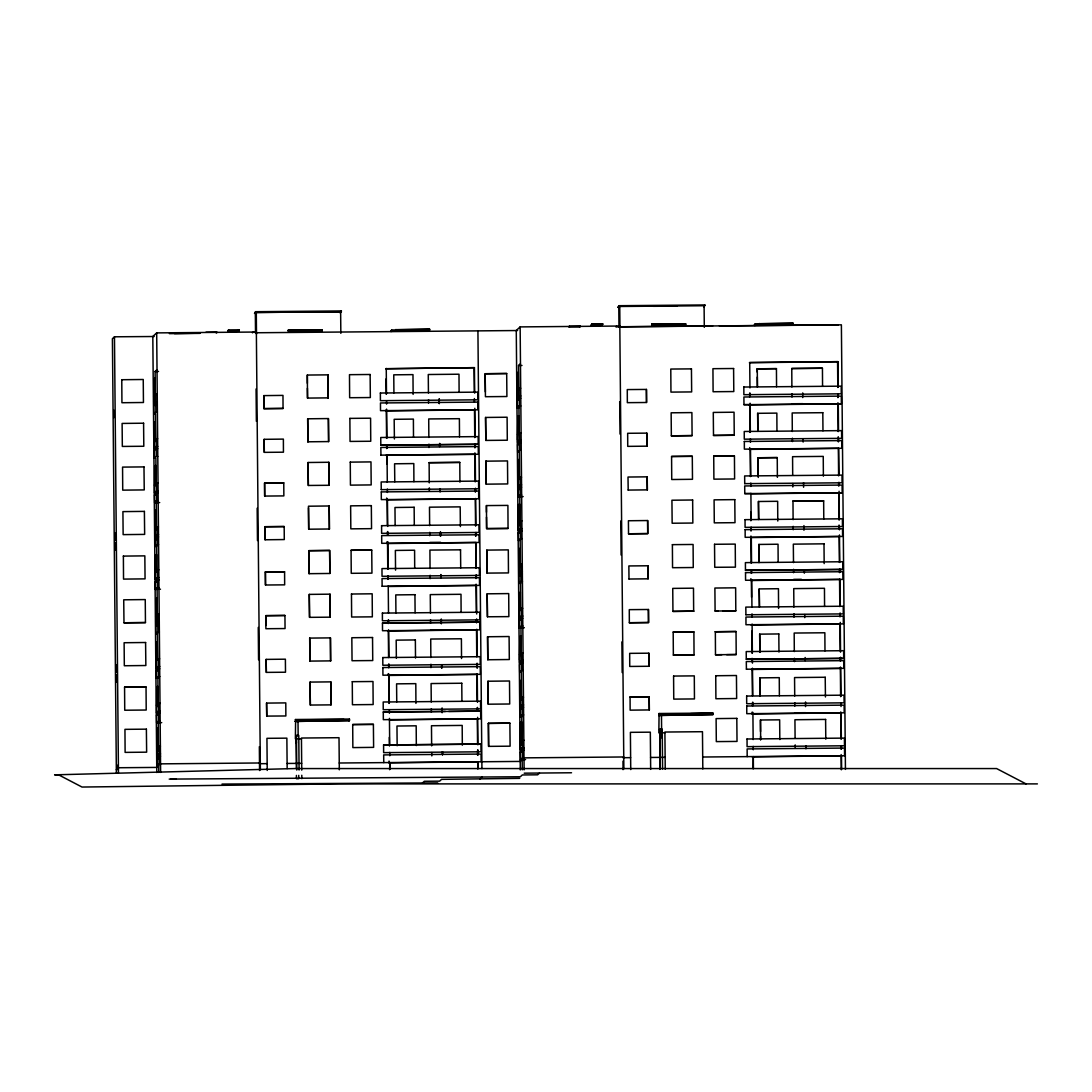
<?xml version="1.0" encoding="UTF-8"?>
<svg xmlns="http://www.w3.org/2000/svg" width="1092" height="1092" viewBox="0 0 1092 1092"><rect width="100%" height="100%" fill="white"/><g stroke="black" fill="none" stroke-linecap="round" stroke-linejoin="round"><path stroke-width="1.5" d="M154.149 336.513L114.469 336.8L112.408 338.725L116.366 773.068M260.36 769.778L256.361 332.023L156.688 332.896L152.812 336.473L156.798 772.522M169.383 333.647L199.972 333.169M155.323 395.249L155.105 371.471L156.934 369.778M113.786 410.06L113.896 417.69M216.011 332.773L216.721 332.118L216.721 332.883M157.234 394.253L155.692 394.267L153.672 396.137L155.201 396.123M227.832 331.326L239.271 330.576L239.271 329.811L228.528 329.907L227.832 331.326L229.293 330.685M153.726 402.129L153.945 378.733L153.74 403.808L155.269 403.794L157.303 401.924L155.76 401.938L153.74 403.808M340.431 311.862L340.431 312.626L341.414 310.947L255.542 311.698L254.559 313.377L256.292 312.476L256.497 334.07M157.316 404.217L155.787 404.231L153.767 406.101L153.835 413.772L155.474 413.65M254.572 313.363L255.528 312.476L341.427 311.711M239.271 329.811L237.824 331.217L239.257 330.589M143.584 423.246L143.803 446.259L122.331 446.437L122.113 423.437L143.639 423.205M153.835 413.772L155.856 411.902L157.385 411.889M252.443 332.842L253.235 332.105M256.361 332.023L255.569 332.76L517.608 330.535M157.63 438.725L156.101 438.738L154.081 440.608L155.61 440.595M154.149 448.28L156.17 446.41L157.698 446.396L155.678 448.266L154.149 448.28L154.341 422.44L154.518 442.151M157.726 448.689L156.197 448.703L154.163 450.573L154.231 458.244L155.883 458.135L156.129 483.592M288.233 330.275L322.195 329.77L321.976 330.74L288.261 331.026L288.233 330.275L322.195 329.77M288.261 331.026L322.195 330.535M143.98 466.953L144.24 489.912L122.727 490.144L122.563 467.103L144.035 466.912M154.231 458.244L156.265 456.374L157.726 456.429M339.68 312.612L341.414 310.947M158.04 483.196L156.511 483.21L154.477 485.08L156.019 485.066M154.559 492.751L156.579 490.881L158.108 490.868L156.088 492.738L154.559 492.751L154.736 466.147L154.928 485.858M159.691 502.579L154.641 502.716L154.573 495.058L156.593 493.188L158.135 493.175M114.906 532.746L115.015 540.376M263.759 395.618L263.923 408.613L283.046 408.476L282.978 395.4L263.759 395.618L263.882 408.654L283.101 408.435M144.39 511.438L144.649 534.398L123.137 534.63L122.918 511.616L144.444 511.384M154.641 502.716L156.661 500.846L158.135 500.9M115.001 542.71L115.097 550.354M307.357 383.306L307.33 375.047L328.037 374.856L328.201 397.911L328.037 374.856M158.436 526.904L156.907 526.917L154.887 528.787L156.415 528.774M154.928 534.015L155.146 510.619L154.955 536.459L156.484 536.445L158.504 534.575L156.975 534.589L154.955 536.459M156.92 570.229L156.688 544.744L156.579 546.409L155.037 546.423L154.968 538.765L157.002 536.895L158.531 536.882M307.398 388.233L307.494 398.089L328.242 397.87M264.155 439.325L283.374 439.107L283.442 452.197L264.278 452.361L264.155 439.325L264.332 452.32M155.037 546.423L157.071 544.553L158.531 544.608M402.347 330.671L402.334 329.907L391.605 330.002L390.909 331.422L392.369 330.78M390.909 331.422L396.969 330.74M396.642 330.303L395.659 329.729L429.62 329.224L429.402 330.207L413.404 330.33M395.686 330.48L429.634 329.989M401.638 330.562L402.334 329.907M307.685 418.796L307.889 441.796L307.685 418.796L328.433 418.564L328.637 441.577L307.889 441.796M155.269 571.73L157.303 569.86L158.831 569.847M370.133 374.542L370.338 397.543L349.645 397.72L349.481 374.679L370.188 374.488M155.351 579.402L157.371 577.532L158.9 577.518L156.879 579.388L155.351 579.402L155.555 555.091L155.706 571.525M156.893 581.681L158.927 579.811L157.385 579.825L155.364 581.695L155.433 589.366L160.483 589.216M474.433 367.663L385.94 368.727L474.433 367.663L474.665 393.147M395.659 329.729L429.62 329.224M155.433 589.366L157.453 587.496L158.927 587.551M123.983 622.768L145.454 622.577L145.25 599.576L123.724 599.808L123.983 622.768L145.454 622.577M264.673 496.068L264.605 482.992L283.77 482.814L283.852 495.904L264.673 496.068L264.564 483.033L283.729 482.869M328.596 441.618L328.392 418.618M308.08 462.503L308.34 485.462L329.047 485.285L328.829 462.271L308.08 462.503L308.34 485.462M159.241 614.318L157.698 614.332L155.678 616.202L157.207 616.188M155.733 622.194L155.951 598.798L155.746 623.873L157.289 623.86L159.309 621.99L157.767 622.003L155.746 623.873M328.829 462.271L329.047 485.285M157.48 633.729L155.842 633.838L155.774 626.18L157.794 624.31L159.323 624.296M116.107 664.632L116.216 672.276M145.591 642.56L145.85 665.519L124.324 665.751L124.119 642.738L145.632 642.505M155.842 633.838L157.862 631.968L159.391 631.954M116.202 674.597L116.312 682.241M265.083 539.776L265.001 526.699L284.179 526.521L284.289 539.557L265.083 539.776L264.96 526.74L284.125 526.576M380.821 445.167L478.228 444.28L478.16 436.609L380.753 437.496L380.821 445.167L478.2 444.308M124.57 687.168L146.041 686.991L146.205 710.032L124.734 710.223L124.57 687.168L146.041 686.991M156.088 660.687L158.108 658.817L159.637 658.804M380.917 455.132L478.323 454.245L478.255 446.587L380.835 447.461L380.944 455.105M623.86 768.904L619.819 326.03L520.147 326.904L516.27 330.48L520.283 769.942M156.129 665.915L156.347 642.519L156.156 668.345L157.685 668.331L159.719 666.461L158.176 666.475L156.156 668.345M329.224 505.978L329.388 529.033L329.224 505.978L308.476 506.21L308.695 529.211L308.49 507.848M386.281 455.077L475.225 454.313L475.47 481.476M157.89 678.2L156.252 678.323L156.183 670.652L158.204 668.782L159.732 668.768M265.37 571.976L284.589 571.771L284.657 584.848L265.493 585.012L265.37 571.976L284.534 571.812M156.252 678.323L158.272 676.453L159.746 676.494M265.493 585.012L265.424 571.935M308.886 550.682L329.634 550.464L329.852 573.464L309.091 573.682L308.886 550.682L329.634 550.464L329.852 573.464M506.688 373.519L485.176 373.737L485.435 396.71L506.906 396.519L506.688 373.519L485.176 373.737L485.339 391.823M381.231 489.639L478.637 488.752L478.569 481.094L381.163 481.968L381.258 489.612M477.818 402.143L477.887 409.8L380.507 410.66L380.466 402.962L477.846 402.115M518.782 389.257L518.563 365.479L520.393 363.786M474.815 409.828L385.558 410.906M371.335 505.664L371.539 528.664L350.832 528.842L350.628 505.842L371.376 505.623M158.517 703.289L156.497 705.159L158.026 705.145L160.046 703.275L158.517 703.289L158.586 710.947L156.566 712.817L156.757 686.991L156.934 706.701M569.437 326.221L568.741 326.877L580.18 326.904L580.166 326.126L569.437 326.221L569.451 326.986M429.265 482.855L429.129 462.653L459.787 462.394L459.923 482.159M309.091 573.682L308.94 550.641M161.712 722.645L156.647 722.795L156.579 715.123L158.599 713.253L160.142 713.24M579.47 326.781L580.166 326.126M146.383 729.197L146.642 752.17L125.116 752.388L124.952 729.347L146.424 729.156M485.571 417.458L485.831 440.417L507.302 440.226L507.098 417.226L485.571 417.458L485.831 440.417M156.647 722.795L158.681 720.925L160.21 720.911M520.679 388.261L519.15 388.274L517.13 390.144L518.659 390.131M592.751 324.693L591.291 325.334L591.987 323.915L602.729 323.833L602.033 325.239L601.269 325.252L602.729 323.833M591.291 325.334L591.973 324.706M517.185 396.137L517.403 372.741L517.198 397.816L518.727 397.802L520.761 395.932L519.219 395.946L517.198 397.816M116.339 769.655L118.414 767.744L156.743 767.417L158.709 765.601L158.763 772.413M704.872 304.955L703.89 306.634L704.872 304.955L619 305.705L618.017 307.384M117.076 769.683L117.062 765.055M518.932 407.671L517.294 407.78L517.212 400.122L519.246 398.252L520.775 398.239M704.886 305.719L618.987 306.483L618.031 307.371L619.751 306.483L619.942 326.412M284.944 615.519L285.053 628.555L265.888 628.719L265.82 615.642L284.985 615.478L265.765 615.683L265.861 625.457M309.282 594.389L309.541 617.349L330.248 617.171L330.03 594.171L309.282 594.389L309.541 617.349M517.294 407.78L519.314 405.91L520.788 405.965M459.787 462.394L429.074 462.708M414.141 507.316L414.305 525.402M160.442 746.218L158.913 746.232L156.879 748.102L158.422 748.088M371.73 550.136L371.949 573.136L351.242 573.314L351.078 550.272L371.785 550.095L351.037 550.313M616.693 326.126L615.888 326.863L712.653 326.017M156.907 751.801L157.125 728.391L156.948 755.76L158.49 755.746L160.51 753.876L158.982 753.889L156.948 755.76M619.819 326.03L619.028 326.767L841.386 324.829L845.44 769.41M330.03 594.171L330.248 617.171M158.558 764.182L158.572 765.724L157.043 765.738L156.975 758.066L158.995 756.196L160.538 756.183M266.175 659.391L266.339 672.385L285.503 672.222L285.381 659.186L266.175 659.391L266.339 672.385M485.967 461.165L507.493 460.933L507.698 483.933L486.186 484.166L485.967 461.165L486.186 484.166M157.043 765.738L159.063 763.868L260.292 762.967L259.5 763.704L267.171 763.636M517.54 434.616L519.56 432.76L521.089 432.746M517.581 439.844L517.799 416.448L517.608 442.287L519.137 442.274L521.157 440.404L519.628 440.417L517.608 442.287M519.601 479.306L519.355 452.115L517.69 452.265L517.622 444.594L519.642 442.724L521.184 442.71M330.644 660.878L309.896 661.097L309.678 638.097L330.439 637.878L330.603 660.919L330.439 637.878M651.692 325.047L651.91 324.078L685.653 323.778L685.435 324.761L671.116 324.87M685.653 324.542L651.706 325.034L652.675 324.856M517.69 452.265L519.724 450.395L521.253 450.382M475.634 498.785L386.363 499.849M382.104 586.254L479.524 585.367L479.456 577.709L382.036 578.583L382.145 586.227M309.896 661.097L309.732 638.056M266.571 703.098L266.735 716.093L285.858 715.97L285.79 702.893L266.571 703.098L266.735 716.093M486.445 512.203L486.431 505.582L507.903 505.405L508.053 528.446L486.595 528.637L486.486 517.13M651.692 324.283L685.653 323.778M519.969 477.231L517.936 479.101L519.478 479.088L521.498 477.218L519.969 477.231L520.038 484.889L518.004 486.759L518.195 460.155L518.386 479.879M523.15 496.587L518.099 496.737L518.031 489.066L520.051 487.196L521.594 487.182M310.087 682.091L310.346 705.05L331.04 704.872L330.835 681.872L310.087 682.091L310.346 705.05M460.537 549.863L460.715 567.936M518.099 496.737L520.12 494.867L521.594 494.908M382.473 623.027L382.514 630.726L479.92 629.852L479.852 622.181L382.446 623.054L387.483 623.013M479.019 534.793L479.101 542.465L381.722 543.311L381.681 535.612L479.06 534.766M414.946 594.731L415.11 612.817M372.536 637.551L372.741 660.551L352.047 660.728L351.829 637.728L372.577 637.51M476.03 542.492L386.759 543.557L387.073 541.728M646.437 389.421L646.505 402.498L627.34 402.661L627.272 389.585L646.437 389.421L646.56 402.457M330.835 681.872L330.999 704.913M301.447 738.793L295.386 738.847L295.618 719.505L349.454 719.041L349.467 720.57L295.222 721.43L349.467 720.57M508.053 528.446L486.636 528.596L486.431 505.582M486.786 550.109L508.299 549.877L508.462 572.918L486.991 573.109L486.786 550.109L487.046 573.068M521.894 520.925L520.365 520.939L518.345 522.809L519.874 522.795M518.386 528.037L518.604 504.627L518.413 530.466L519.942 530.453L521.962 528.583L520.434 528.596L518.413 530.466M691.441 368.919L691.659 391.919L670.952 392.11L670.788 369.055L691.495 368.878M299.085 770.051L298.771 735.366L296.055 735.776L296.355 768.809M479.333 567.772L479.402 575.429L382.023 576.289L381.982 568.591L479.361 567.731M520.147 540.322L518.495 540.444L518.427 532.773L520.447 530.903L521.99 530.889M518.495 540.444L520.529 538.574L521.99 538.615M761.206 324.733L754.367 325.43L755.063 324.01L761.192 323.969M415.356 639.98L415.52 658.053M793.079 324.01L759.145 324.488L759.117 323.737L793.079 323.246L792.096 324.215M476.426 585.435L388.834 586.486M760.1 324.31L754.367 324.665M646.833 433.128L646.901 446.205L646.833 433.128L627.668 433.292L627.736 446.369L646.955 446.164M349.454 719.041L349.044 720.952M487.182 593.816L487.442 616.775L508.858 616.625L508.708 593.584L487.182 593.816L487.442 616.775M522.29 563.868L520.747 563.882L518.727 565.752L520.27 565.738M733.592 368.55L733.797 391.55L713.103 391.741L712.939 368.687L733.633 368.509M352.702 724.542L373.396 724.365L373.614 747.365L352.853 747.597L352.702 724.542L373.396 724.365M518.796 572.508L519.014 549.099L518.796 573.409L520.338 573.396L522.358 571.525L520.829 571.539L518.796 573.409M520.543 583.264L518.891 583.387L518.823 575.716L520.843 573.846L522.372 573.832M671.348 435.817L692.096 435.585L691.891 412.585L671.143 412.803L671.348 435.817L692.055 435.626M759.117 323.737L793.079 323.246M518.891 583.387L520.911 581.517L522.454 581.504M479.852 622.181L390.84 622.986M383.251 712.011L480.671 711.124L480.739 718.795L383.319 719.669L383.292 711.984L445.372 711.465M757.247 372.126L757.275 368.796L776.439 368.632L776.562 386.759M476.822 629.907L387.564 630.971M628.132 490.076L647.351 489.871L647.228 476.835L628.009 477.04L628.187 490.035M671.58 456.47L692.287 456.292L692.492 479.292L671.744 479.524L671.58 456.47L692.287 456.292M776.439 368.632L757.22 368.85M487.578 636.759L509.09 636.527L509.309 659.527L487.783 659.759L487.578 636.759L487.783 659.759M647.31 489.912L647.187 476.876M522.699 608.34L521.157 608.353L519.137 610.223L520.666 610.21L520.543 582.937M743.966 404.668L841.372 403.794L841.304 396.123L743.898 396.997L743.966 404.668L749.33 404.627M713.499 435.449L734.247 435.217L734.042 412.216L713.281 412.435L713.499 435.449L734.193 435.258M519.205 617.881L521.225 616.011L522.768 616.011L520.734 617.867L519.205 617.881L519.41 592.806L519.574 610.892M383.551 744.976L480.971 744.102L481.012 751.801L383.633 752.647L383.592 744.949L480.93 744.13M524.351 627.709L519.301 627.859L519.232 620.188L521.253 618.318L522.781 618.304M791.891 387.005L791.768 368.495L822.44 368.222L822.563 386.336M519.301 627.859L521.321 625.989L522.85 625.975M461.766 683.278L461.93 701.364M757.793 431.395L757.671 413.281L757.834 431.354M628.528 533.783L647.747 533.578L647.638 520.543L628.419 520.747L628.528 533.783L647.706 533.619L647.638 520.543M477.231 674.378L387.974 675.443M713.69 456.142L734.438 455.924L734.602 478.965L713.895 479.156L713.731 456.101L734.384 455.965M383.756 762.585L383.674 754.913L481.053 754.067L481.135 761.738M487.988 681.231L488.247 704.19L509.705 703.999L509.5 680.998L487.988 681.231L488.247 704.19M523.095 652.811L521.567 652.825L519.546 654.695L521.075 654.681M749.399 362.735L837.892 361.67L838.124 387.155M519.587 659.923L519.806 636.527L519.615 662.366L521.143 662.353L523.164 660.483L521.635 660.496L519.615 662.366M692.642 500.04L692.847 523.041L672.153 523.232L671.935 500.218L692.683 500M523.191 662.776L521.662 662.789L519.628 664.659L519.71 672.331L521.348 672.208M480.548 701.187L480.617 708.858L383.237 709.704L383.196 702.006L480.576 701.16M519.71 672.331L521.73 670.461L523.191 670.502M477.641 718.85L390.049 719.915M647.993 565.82L648.116 578.856L648.047 565.779L628.869 565.943L628.992 578.978M744.689 483.647L842.068 482.8L842.028 475.102L744.648 475.948L744.717 483.62M822.808 412.735L822.972 430.821M422.467 782.978L424.297 781.285L439.639 781.149L441.591 779.347L519.696 778.364M488.574 746.409L488.411 723.354L509.882 723.177L510.1 746.177L488.629 746.368L488.411 723.354M758.203 475.866L758.039 457.794L777.245 457.589L777.381 477.34M734.793 499.672L734.998 522.672L714.291 522.863L714.086 499.849L734.834 499.631M523.505 697.283L521.976 697.297L519.942 699.167L521.485 699.153M744.771 493.611L842.191 492.738L842.109 485.066L744.703 485.954L744.771 493.611L750.136 493.57M437.728 782.923L222.031 784.07M520.024 706.838L522.044 704.968L523.573 704.954L521.553 706.824L520.024 706.838L520.215 680.998L520.379 699.071M521.758 716.693L520.106 716.802L520.038 709.131L522.058 707.261L523.6 707.247M509.882 723.177L488.37 723.409M520.106 716.802L522.126 714.932L523.669 714.919M758.476 501.46L758.64 519.533L758.435 501.501L777.654 501.296L777.777 521.048M388.766 762.858L478.037 761.793L478.091 768.604M629.347 622.74L648.566 622.522L648.443 609.486L648.512 622.563L629.347 622.74L629.279 609.65L648.443 609.486M841.591 430.657L841.659 438.329L744.28 439.175L744.239 431.477L841.618 430.63M479.934 779.006L482.009 777.094M522.358 740.239L520.338 742.11L521.88 742.096L523.901 740.226L522.358 740.239L522.44 747.911L520.406 749.781L520.584 722.413L520.365 745.809M749.412 449.385L838.683 448.321M520.434 752.074L522.454 750.204L523.983 750.19L521.962 752.06L520.434 752.074L520.502 759.745L522.031 759.732M672.945 611.411L693.707 611.179L672.945 611.411L672.74 588.397L693.488 588.178L693.652 611.233M823.655 500.873L792.942 501.187L823.655 500.873L823.778 519M520.502 759.745L522.522 757.875L623.75 756.974L622.959 757.712L630.63 757.643M525.552 759.595L522.14 759.622L520.202 761.424L339.243 763.008M758.995 562.517L758.872 544.403L759.036 562.476M648.839 653.193L648.907 666.27L629.743 666.448L629.674 653.357L648.839 653.193L648.962 666.229M673.191 632.063L693.898 631.886L694.048 654.941L673.355 655.118L673.191 632.063L693.898 631.886M524.215 773.177L571.525 772.767M745.467 570.297L842.888 569.423L842.819 561.752L745.399 562.626L745.467 570.297L842.847 569.451M539.475 773.122L537.633 774.815L522.304 774.951L520.338 776.767L169.205 779.101M735.803 610.865L735.639 587.81L714.891 588.042L715.096 611.042L735.844 610.81L723.068 610.974M673.355 655.118L694.102 654.886M649.235 696.901L630.029 697.119L649.235 696.901L649.317 709.977L649.194 696.942M759.227 588.916L759.445 606.947L759.227 588.916L778.446 588.711L778.582 608.462M736.035 631.517L715.287 631.749L736.035 631.517L736.199 654.572L726.644 654.654M745.877 614.769L843.297 613.895L843.215 606.224L745.809 607.097L745.918 614.741M823.996 543.871L824.173 563.595M839.489 536.5L750.218 537.578M715.342 631.695L715.492 654.75L736.254 654.518M712.926 714.577L658.681 715.437L712.926 714.577L712.912 713.049L659.077 713.513L658.845 732.855L664.905 732.814M759.814 652.238L759.691 634.111L759.855 652.183M659.868 769.423L659.923 729.401L662.23 729.388L662.585 769.027M659.513 729.784L662.23 729.388M746.286 659.24L843.693 658.367L843.625 650.695L746.218 651.583L746.286 659.24L843.666 658.394M778.814 633.988L778.978 652.06M839.871 579.442L750.613 580.507L750.914 578.678M746.382 669.219L843.788 668.331L843.72 660.66L746.3 661.547L746.409 669.178M712.912 713.049L690.622 713.622M760.209 695.945L760.087 677.818L760.25 695.891M843.283 616.216L843.352 623.887L745.972 624.733L745.932 617.048L843.311 616.188M746.71 706.019L844.13 705.145L844.198 712.803L746.778 713.69L746.751 705.992M736.813 718.413L737.018 741.427L716.311 741.604L716.106 718.604L736.854 718.372M840.28 623.914L751.023 624.993M760.537 731.544L760.469 719.997L779.647 719.833L779.824 739.543M825.211 677.299L825.443 696.969M840.69 668.386L751.419 669.464M747.174 756.633L747.133 748.935L844.512 748.075L844.58 755.746M825.607 719.464L825.784 739.188M841.099 712.871L751.828 713.936L752.142 712.107M298.007 721.048L296.874 721.061L298.007 721.048L298.157 735.407L296.956 735.421L298.089 735.394M661.465 715.055L660.332 715.069L661.465 715.055L661.615 729.415M653.371 306.306L676.944 306.101M591.291 324.57L602.729 324.597M719.437 325.948L838.26 324.911M230.835 331.436L236.964 331.381L231.695 332.036M205.978 332.214L216.721 332.118M174.447 333.592L199.754 333.374M837.892 361.67L749.713 362.435L749.945 387.919M518.563 365.479L521.976 365.451M155.105 371.471L158.517 371.444M791.727 368.536L822.399 368.263M121.717 379.729L143.243 379.497L143.448 402.498L121.935 402.73L121.772 379.688M517.212 400.122L518.755 400.109M792.096 403.767L802.825 403.671M841.345 403.822L749.016 404.914M757.63 413.322L776.849 413.104L776.958 431.231M822.849 412.694L792.178 412.967L792.301 431.49M517.622 444.594L519.164 444.58M777.245 457.589L758.08 457.753L758.258 477.463M520.038 484.889L521.567 484.875L519.546 486.745L518.004 486.759M518.031 489.066L519.56 489.052M154.573 495.058L156.101 495.045M842.15 492.765L751.501 493.843M414.196 507.275L394.976 507.493L395.14 525.566M308.695 529.211L329.443 528.992M518.427 532.773L519.969 532.76M154.968 538.765L156.511 538.752M429.852 542.41L440.581 542.315M758.831 544.444L778.036 544.226L778.159 562.353M824.051 543.83L793.324 544.144L793.502 562.612M460.592 549.822L429.92 550.081L430.043 568.604M518.823 575.716L520.352 575.702M628.951 579.033L648.17 578.815M793.693 579.374L801.364 579.306M414.987 594.69L395.768 594.908L395.932 612.981M715.096 611.042L718.29 611.015M519.232 620.188L520.761 620.174M155.774 626.18L157.303 626.166M430.644 629.825L441.386 629.743M759.65 634.152L778.855 633.947M415.397 639.939L396.191 640.144L396.355 658.217M715.492 654.75L721.867 654.695M156.183 670.652L157.712 670.638M760.046 677.859L779.265 677.654L779.374 695.768M825.265 677.258L794.553 677.559L794.717 696.041M461.807 683.237L431.094 683.551L431.258 702.033M158.586 710.947L160.114 710.933L158.094 712.803L156.566 712.817M520.038 709.131L521.567 709.117M448.73 711.438L480.63 711.151M649.358 709.937L630.139 710.155L630.07 697.065M156.579 715.123L158.122 715.11M794.921 712.789L805.65 712.694M295.209 719.887L343.994 719.464M825.648 719.423L794.935 719.737L795.099 738.219M522.44 747.911L523.969 747.897L521.949 749.767L520.406 749.781M156.975 758.066L158.504 758.053M650.559 757.466L665.124 757.343M702.702 757.015L845.317 755.773M752.224 756.879L841.482 755.801L841.618 769.437M287.1 763.458L301.679 763.335M170.898 779.156L176.017 779.115M1037.4 783.892L339.571 783.892L82.009 787.045L58.627 774.842L54.6 774.842L294.744 768.563L996.6 768.563L1026.03 783.892M662.093 735.312L662.066 734.029L662.039 735.394M659.8 735.326C659.691 731.435 659.773 739.83 659.8 735.735M296.341 741.318L296.301 740.035L296.273 741.4M296.287 741.809L296.328 743.092L296.341 741.714M838.178 393.953L838.219 397.352M838.274 404.149L838.519 431.326M838.588 438.124L838.615 441.523M838.683 448.307L838.929 475.498M838.997 482.295L839.025 485.694M839.079 491.263L839.325 519.669M839.393 526.467L839.42 529.852M839.475 534.957L839.721 562.134M839.775 568.932L839.816 572.331M839.871 579.129L840.117 606.306M840.185 613.103L840.212 616.502M840.267 622.385L840.54 652.17M840.594 657.275L840.622 660.674M840.676 667.471L840.949 696.341M841.004 703.139L841.031 706.538M841.099 713.335L841.331 738.82M841.4 745.618L841.427 749.016M837.578 361.971L837.81 387.455M837.864 394.239L837.892 397.638M837.946 402.743L838.206 431.613M838.246 436.718L838.301 441.81M838.356 448.607L838.615 475.784M838.67 482.582L838.697 485.981M838.765 492.779L839.011 519.956M839.066 525.061L839.093 528.46M839.175 536.95L839.407 562.435M839.461 569.232L839.489 572.617M839.557 579.415L839.803 606.606M839.871 613.39L839.898 616.789M839.953 623.587L840.212 650.777M840.267 657.561L840.294 660.96M840.362 667.157L840.622 696.641M840.772 711.929L841.017 739.107M841.072 745.904L841.113 749.303M841.154 754.572L841.29 769.737M823.382 476.167L823.245 456.401L792.574 456.674L792.696 475.197M824.569 606.429L824.46 588.301L793.734 588.615L793.898 607.097M824.979 650.9L824.856 632.773L794.184 633.046L794.307 651.569M802.729 392.929L802.729 397.584M803.152 438.943L803.139 442.055M803.548 482.65L803.589 487.25M803.944 525.593L803.944 530.234M804.354 570.079L804.326 573.191M804.749 614.55L804.736 617.663M805.145 657.493L805.132 660.605M805.555 701.965L805.541 706.606M805.951 745.672L805.937 748.784M792.86 323.45L792.86 324.215M792 393.68L791.987 397.092M792.41 438.165L792.396 441.564M792.819 483.551L792.806 486.95M792.983 501.146L793.106 519.669M793.215 526.344L793.202 529.743M793.611 569.287L793.584 572.699M794.007 613.772L793.993 617.171M794.416 658.244L794.444 661.602M794.826 702.716L794.812 706.114M795.208 744.894L795.194 748.293M759.336 323.532L759.349 324.297M757.275 368.796L757.438 386.882M760.469 719.997L760.66 739.707M757.302 377.068L757.384 386.923M760.578 736.472L760.605 739.762M755.063 324.01L755.063 324.788M749.986 393.024L750.027 396.423M750.081 403.207L750.341 432.091M750.409 438.888L750.436 442.287M750.504 449.085L750.75 476.262M750.818 483.06L750.846 486.459M750.9 493.256L751.159 520.434M751.214 527.231L751.241 530.63M751.31 537.428L751.542 562.912M751.596 569.696L751.637 573.095M751.692 579.893L751.938 607.07M752.006 613.868L752.033 617.267M752.101 624.064L752.361 652.948M752.429 659.745L752.456 663.144M752.497 668.236L752.757 695.413M752.811 702.211L752.838 705.609M752.907 712.407L753.152 739.584M753.221 746.382L753.248 749.781M753.412 768.509L753.303 756.579L753.098 768.795M749.672 393.311L749.699 396.71M749.781 405.214L750.027 432.391M750.177 449.372L750.436 476.562M750.764 512.23L750.832 520.734M750.9 527.518L750.927 530.917M750.968 536.022L751.228 563.199M751.282 569.997L751.31 573.396M751.378 580.193L751.528 597.174M751.842 631.149L752.047 653.234M752.088 658.34L752.115 661.738M752.183 668.522L752.429 695.713M752.497 702.511L752.524 705.91M749.726 447.556L749.74 449.099M704.094 305.746L704.299 327.341M702.811 768.945L702.47 731.708L664.905 732.036L665.233 769.273M685.421 323.983L685.435 324.761M661.807 729.77L661.888 738.028M659.923 729.401L660.291 769.041M659.077 713.513L659.09 715.055M651.91 324.078L651.924 324.843M650.668 769.396L650.327 732.172L630.398 732.336L630.739 769.573M619 305.705L619 306.47M619.71 401.72L620.01 434.084M620.802 520.952L621.102 555.023M621.894 641.891L622.181 672.549M622.986 761.124L623.068 769.642M618.795 307.371L618.973 327.3M602.02 324.474L602.033 325.239M591.987 323.915L592 324.693M520.147 326.904L524.105 769.846M519.15 388.274L519.219 395.946M519.246 398.252L519.314 405.91M519.56 432.76L519.628 440.417M519.642 442.724L519.724 450.395M520.051 487.196L520.12 494.867M520.365 520.939L520.434 528.596M520.447 530.903L520.529 538.574M520.747 563.882L520.829 571.539M520.843 573.846L520.911 581.517M521.157 608.353L521.225 616.011M521.253 618.318L521.321 625.989M521.567 652.825L521.635 660.496M521.662 662.789L521.73 670.461M521.976 697.297L522.044 704.968M522.058 707.261L522.126 714.932M522.454 750.204L522.522 757.875M518.932 406.251L519.191 433.428M519.246 440.226L519.273 443.625M519.669 486.104L519.696 489.503M519.765 496.287L519.997 521.771M520.051 528.569L520.079 531.968M520.161 540.458L520.393 565.943M520.447 571.048L520.475 574.433M520.857 616.912L520.884 620.311M520.952 627.108L521.198 654.285M521.266 661.083L521.293 664.482M521.362 671.28L521.607 698.457M521.662 705.255L521.703 708.653M521.758 715.437L522.003 742.628M522.058 747.72L522.085 751.119M522.167 759.609L522.249 769.833M518.918 406.128L518.823 407.766M520.406 581.831L520.42 583.374M521.744 715.151L521.648 716.789M518.441 390.008L518.277 371.935L518.058 395.331M518.837 433.715L518.673 415.642L518.413 434.111M519.26 479.06L519.082 459.35L518.823 479.456M519.642 521.894L519.478 503.822L519.246 525.58M520.051 566.366L519.888 548.293L519.628 566.762M520.447 610.073L520.283 592L520.024 610.469M520.87 655.432L520.679 635.708L520.42 654.176M521.266 699.904L521.089 680.179L520.829 698.662M521.648 741.304L521.471 721.594L521.253 744.99M477.927 330.821L481.927 768.577M474.802 408.299L475.075 437.319M475.129 444.103L475.157 447.502M475.539 488.274L475.566 491.673M475.621 498.471L475.88 525.648M475.935 532.446L475.962 535.844M476.03 542.642L476.262 568.127M476.33 574.924L476.358 578.323M476.412 585.107L476.685 613.991M476.726 619.096L476.754 622.481M476.822 629.279L477.067 656.469M477.136 663.253L477.177 668.359M477.245 675.156L477.491 702.333M477.532 707.425L477.559 710.824M477.627 717.321L477.873 744.799M477.927 749.904L477.968 754.995M474.119 367.949L474.337 391.741M474.392 398.539L474.419 401.924M474.501 410.428L474.747 437.605M474.815 444.403L474.843 447.802M474.883 452.893L475.157 481.777M475.211 488.574L475.252 491.973M475.307 498.771L475.552 525.948M475.621 532.746L475.648 536.145M475.716 542.929L475.948 568.413M476.003 575.211L476.044 578.61M476.085 584.193L476.344 612.585M476.412 619.382L476.44 622.781M476.508 629.579L476.754 656.756M476.808 663.554L476.849 666.953M476.904 673.75L477.149 700.928M477.218 707.725L477.245 711.124M477.327 719.614L477.545 743.406M477.6 750.19L477.654 755.295M477.709 762.093L477.777 768.904M459.104 392.328L458.995 374.215L428.269 374.515L428.433 392.997M459.514 436.8L459.391 418.686L428.719 418.946L428.842 437.469M460.374 526.576L460.196 506.865L429.484 507.179L429.647 525.648M461.111 612.407L461.001 594.294L430.275 594.608L430.453 613.076M461.534 658.531L461.397 638.765L430.726 639.038L430.849 657.548M462.325 745.181L462.189 725.416L431.477 725.73L431.654 745.877M439.271 398.921L439.312 403.521M440.499 533.114L440.526 536.172M441.332 623.6L441.291 619L441.277 623.641M441.7 665.014L441.728 668.072M442.492 751.665L442.519 754.722M439.23 398.962L439.271 403.562M440.445 531.627L440.486 536.227M441.659 665.055L441.687 668.127M442.451 751.706L442.478 754.763M429.402 329.429L429.402 330.207M428.542 399.672L428.528 403.071M428.951 444.144L428.938 447.543M429.347 487.851L429.333 491.25M429.757 532.323L429.743 535.735M430.152 575.279L430.139 578.678M430.562 619.751L430.535 623.163M430.958 664.223L430.944 667.635M431.367 708.708L431.354 712.107M431.763 752.552L431.804 755.91M413.117 394.389L412.981 374.624L393.762 374.829L393.925 392.902M413.499 437.209L413.39 419.096L394.171 419.314L394.403 438.984M413.909 481.695L413.8 463.568L394.581 463.786L394.785 481.818M414.701 568.331L414.591 550.218L395.372 550.436L395.55 570.147M415.929 703.398L415.806 683.647L396.587 683.851L396.751 701.924M416.325 745.577L416.188 725.811L396.969 726.03L397.147 745.74M395.877 329.525L395.891 330.289M391.605 330.002L391.618 330.767M386.254 368.427L386.486 393.912M386.554 400.709L386.582 404.108M386.623 409.2L386.896 438.083M386.95 444.881L386.978 448.28M387.046 455.064L387.291 482.255M387.36 489.052L387.387 492.451M387.442 499.235L387.701 526.426M387.742 531.517L387.769 534.916M387.837 541.714L388.083 568.891M388.151 575.689L388.179 579.088M388.233 585.885L388.493 613.062M388.547 619.86L388.575 623.259M388.643 630.057L388.888 657.234M388.957 664.032L388.984 667.43M389.039 674.228L389.312 703.098M389.366 709.896L389.407 713.294M389.448 718.386L389.694 745.577M389.762 752.374L389.789 755.773M389.912 769.382L389.858 762.557L389.598 769.669M386.036 378.91L386.172 394.212M386.309 409.5L386.568 438.37M386.636 445.167L386.664 448.566M386.732 455.364L386.8 463.854M387.128 499.535L387.36 525.02M387.428 531.818L387.455 535.216M387.537 543.707L387.769 569.191M387.824 575.989L387.865 579.374M388.233 620.147L388.261 623.546M388.329 630.343L388.575 657.534M388.629 664.318L388.67 667.717M388.725 674.515L388.984 703.398M389.298 737.373L389.38 745.863M386.677 498.02L386.691 499.563M388.274 673.614L388.288 675.156M389.066 761.042L389.08 762.571M340.84 333.333L340.636 311.739L255.528 312.476L255.542 311.698M339.312 769.819L339.011 737.701L301.447 738.028L301.733 770.147M321.963 329.975L321.976 330.74M307.33 375.047L307.535 398.048M301.788 775.265L301.815 778.664M298.717 775.388L298.744 778.692L296.451 778.719L296.41 775.416M296.464 735.394L296.778 770.078M295.618 719.505L295.632 721.034M288.452 330.057L288.465 330.835M287.155 768.577L286.868 738.151L266.939 738.328L267.226 770.447M255.337 313.349L255.528 333.292M256.074 388.97L256.374 421.335M257.166 508.203L257.466 540.567M258.258 627.436L258.558 659.8M259.35 746.669L259.568 770.515M238.561 330.466L238.575 331.231M228.528 329.907L228.542 330.671M156.688 332.896L160.62 772.426M155.692 394.267L155.76 401.938M155.787 404.231L155.856 411.902M156.101 438.738L156.17 446.41M156.197 448.703L156.265 456.374M156.511 483.21L156.579 490.881M156.593 493.188L156.661 500.846M156.907 526.917L156.975 534.589M157.002 536.895L157.071 544.553M157.303 569.86L157.371 577.532M157.385 579.825L157.453 587.496M157.698 614.332L157.767 622.003M157.794 624.31L157.862 631.968M158.108 658.817L158.176 666.475M158.204 668.782L158.272 676.453M158.599 713.253L158.681 720.925M158.913 746.232L158.982 753.889M158.995 756.196L159.063 763.868M155.392 402.047L155.419 405.446M155.501 413.936L155.733 439.421M156.279 501.064L156.552 529.456M156.606 536.254L156.647 539.653M157.002 578.733L157.03 582.132M157.098 588.916L157.344 616.106M157.398 622.89L157.439 626.289M157.466 632.186L157.739 660.278M157.808 667.062L157.835 670.461M157.903 677.258L158.149 704.436M158.204 711.233L158.244 714.632M158.313 723.136L158.531 746.914M158.613 755.405L158.64 758.803M156.17 501.173L156.183 502.702M157.357 632.295L157.371 633.824M154.982 395.987L154.818 377.914L154.559 396.396M155.405 441.345L155.214 421.621L154.955 440.103M155.801 485.053L155.624 465.328L155.364 485.449M156.211 529.524L156.019 509.814L155.76 528.282M156.593 572.358L156.429 554.286L156.156 571.116M156.989 616.065L156.825 597.993L156.606 621.389M157.398 659.773L157.234 641.7L156.961 660.169M157.794 704.244L157.63 686.172L157.385 706.292M158.19 747.297L158.012 727.572L157.794 750.982M114.469 336.8L118.455 772.863M662.107 736.104L662.093 737.073L662.107 736.104M123.382 556.046L123.532 579.101L145.059 578.869L144.84 555.869L123.328 556.101M349.877 418.386L370.584 418.195L370.748 441.25L350.041 441.427L349.877 418.386M380.371 392.983L380.412 400.682L477.832 399.808L477.75 392.137L380.344 393.024M350.273 462.093L350.436 485.135L371.184 484.916L370.98 461.902L350.232 462.134M381.285 491.905L478.665 491.059L478.692 498.757L381.313 499.604L381.285 491.905M594.28 325.443L593.611 326.071L600.423 325.402L594.28 325.443M381.586 525.648L381.627 533.346L479.033 532.459L478.965 524.802L381.558 525.675M351.474 593.98L351.638 617.021L372.345 616.843L372.181 593.802L351.433 594.021M382.391 613.062L382.418 620.761L479.838 619.874L479.77 612.216L382.35 613.09M352.279 681.681L372.986 681.504L373.15 704.545L352.443 704.736L352.279 681.681M382.787 657.534L382.828 665.233L480.234 664.359L480.166 656.688L382.76 657.561M382.882 667.499L382.923 675.197L480.33 674.324L480.262 666.652L382.855 667.54M743.829 387.005L743.87 394.703L841.277 393.816L841.209 386.158L743.802 387.032M744.334 441.441L744.362 449.14L841.782 448.266L841.714 440.595L744.294 441.468M672.385 544.649L693.092 544.471L693.256 567.526L672.549 567.703L672.385 544.649M714.537 544.28L735.244 544.103L735.407 567.158L714.741 567.294L714.537 544.28M745.044 519.655L842.423 518.809L842.464 526.508L745.085 527.354L745.044 519.655M745.14 529.634L745.167 537.319L842.587 536.445L842.519 528.774L745.099 529.661M745.522 572.563L745.563 580.262L842.969 579.388L842.901 571.717L745.495 572.604M673.587 676.057L694.294 675.88L694.457 698.935L673.75 699.112L673.587 676.057M715.738 675.702L715.902 698.743L736.65 698.525L736.445 675.511L715.683 675.743M746.655 696.027L746.696 703.726L844.102 702.838L844.034 695.167L746.628 696.054M747.051 738.956L747.078 746.655L844.498 745.781L844.43 738.11L747.01 738.997M660.483 729.415L661.602 729.415L660.483 729.415M439.707 446.464L439.68 443.393L439.667 446.505M440.117 491.7L440.09 488.629L440.076 491.741M440.909 577.6L440.881 574.529L440.854 577.641M442.137 712.557L442.096 707.957L442.096 712.598"/></g></svg>
